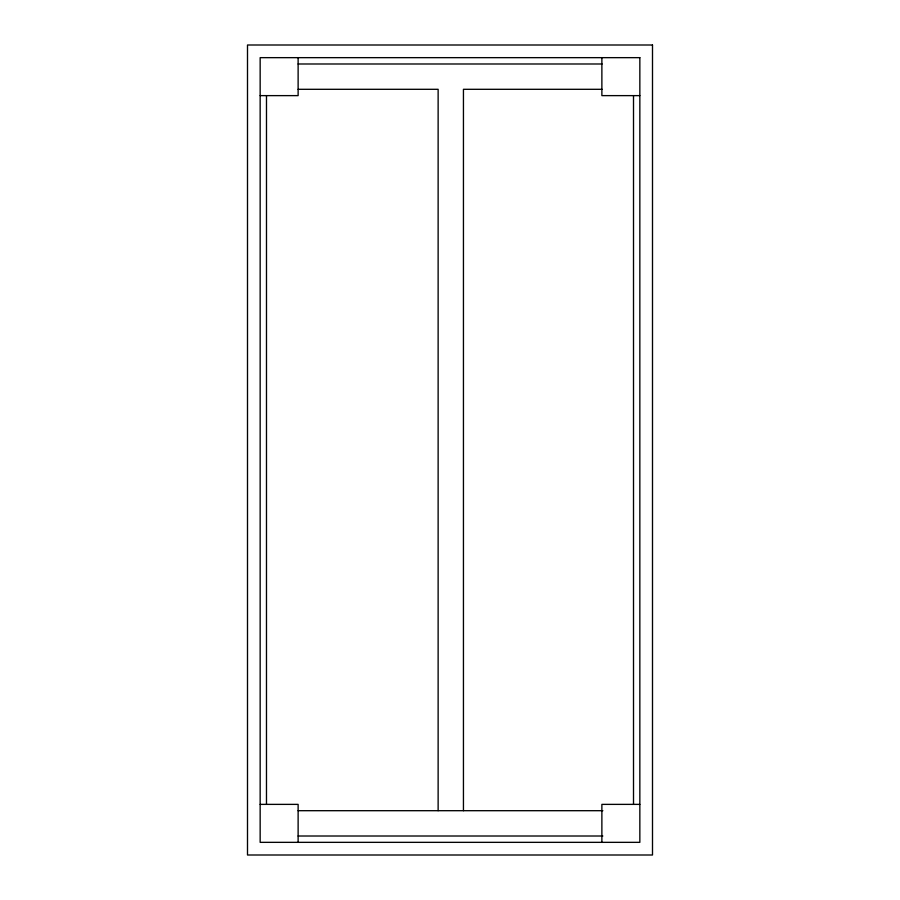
<?xml version="1.0" encoding="UTF-8"?>
<svg xmlns="http://www.w3.org/2000/svg" width="900" height="900" viewBox="0 0 900 900"><rect width="100%" height="100%" fill="white"/><g stroke="black" fill="none" stroke-linecap="round" stroke-linejoin="round"><path stroke-width="1.35" d="M298.125 63.99L602.055 63.99M298.125 89.302L438.131 89.302L438.131 810.697M602.055 89.302L463.444 89.302L463.444 810.697M260.156 95.625L298.125 95.625L298.125 57.656M639.844 95.625L601.875 95.625L601.875 57.656M260.156 804.375L298.125 804.375L298.125 842.344M639.844 804.375L601.875 804.375L601.875 842.344M298.125 810.697L602.854 810.697M298.125 836.01L602.842 836.01M633.51 95.625L633.51 804.375M266.49 95.625L266.479 804.375M652.5 45L247.5 45L247.5 855L652.5 855L652.5 45M639.844 57.656L260.156 57.656L260.156 842.344L639.844 842.344L639.844 57.656"/></g></svg>
